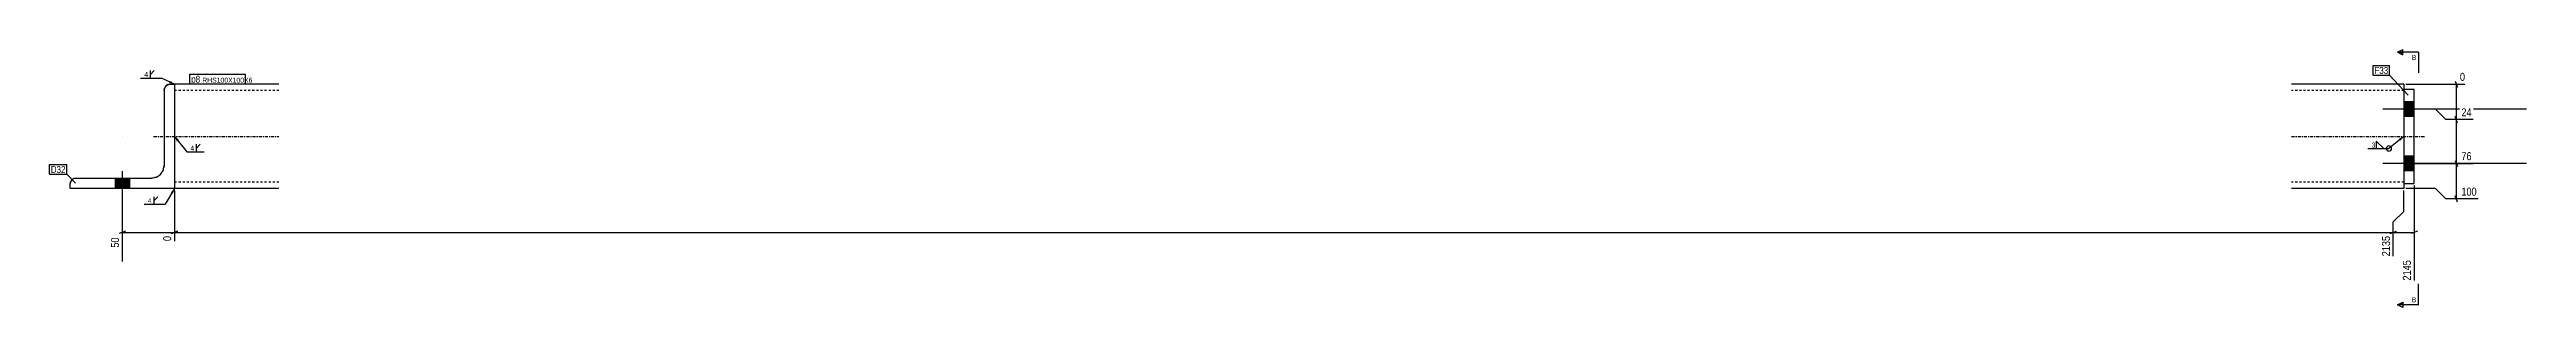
# Model space of a CAD drawing. Header units: millimetres. Extents: x 5 to 23246, y 2 to 763.
# Drawn here: x 5 to 2377, y 5 to 252 of the extents above; entities that cross this region are included whole.
import ezdxf

# ---------------------------------------------------------------- set-up
doc = ezdxf.new("R2010")
doc.units = ezdxf.units.MM
doc.linetypes.add('DXK_LINE_DOT2', pattern=[3.9198, 1.9599, -1.9599])
doc.linetypes.add('DXK_LINE_DOT3', pattern=[5.9187, 2.979, -0.9799, 0.9799, -0.9799])
for name, color, linetype in [('MÅLSÆTNING', 7, 'Continuous'), ('STÅL', 7, 'Continuous'), ('TEKST', 7, 'Continuous')]:
    doc.layers.add(name, color=color, linetype=linetype)
doc.styles.add('Arial', font='ARIAL.TTF', dxfattribs={"height": 0.2})
doc.styles.add('Arial Narrow', font='ARIALN.TTF', dxfattribs={"height": 0.2})

msp = doc.modelspace()

# ---------------------------------------------------------------- hatches: boundary and pattern name
at = {"layer": 'STÅL', "linetype": 'Continuous'}
for points in [[(2269.5, 187.7), (2269.5, 201.7), (2259.5, 201.7), (2259.5, 187.7)], [(2269.5, 135.7), (2269.5, 149.7), (2259.5, 149.7), (2259.5, 135.7)], [(81.5, 128.7), (67.5, 128.7), (67.5, 118.7), (81.5, 118.7)], [(81.5, 128.7), (67.5, 128.7), (67.5, 118.7), (81.5, 118.7)]]:
    msp.add_hatch(color=96, dxfattribs=at).paths.add_polyline_path(points)
at = {"layer": 'TEKST', "linetype": 'Continuous'}
for points in [[(120.5, 221.9), (124.5, 218.7), (119.4, 219.7)], [(2254.9, 166.5), (2259.5, 168.7), (2256.4, 164.6)], [(120.9, 115.1), (124.5, 118.7), (123, 113.8)]]:
    msp.add_hatch(color=3, dxfattribs=at).paths.add_polyline_path(points)

# ---------------------------------------------------------------- linework, layer by layer
at = {"layer": 'MÅLSÆTNING', "color": 7, "linetype": 'Continuous'}
for p, q in [((2261.5, 218.7), (2318.1, 218.7)), ((2308.7, 221.7), (2311.1, 215.7)), ((2309.9, 184.7), (2309.9, 218.7)), ((2289.9, 194.7), (2261.5, 194.7)), ((2289.9, 194.7), (2261.5, 194.7)), ((2299.9, 184.7), (2289.9, 194.7)), ((2299.9, 184.7), (2289.9, 194.7)), ((2325.9, 184.7), (2299.9, 184.7)), ((2325.9, 184.7), (2299.9, 184.7)), ((2311.1, 181.7), (2308.7, 187.7)), ((2311.1, 181.7), (2308.7, 187.7)), ((2309.9, 142.7), (2309.9, 184.7)), ((2261.5, 142.7), (2325.9, 142.7)), ((2261.5, 142.7), (2325.9, 142.7)), ((2308.7, 145.7), (2311.1, 139.7)), ((2308.7, 145.7), (2311.1, 139.7)), ((2309.9, 108.7), (2309.9, 142.7)), ((2289.9, 118.7), (2261.5, 118.7)), ((2269.5, 121.7), (2269.5, 30.6)), ((2299.9, 108.7), (2289.9, 118.7)), ((74.5, 116.7), (74.5, 60.6)), ((124.5, 116.7), (124.5, 68.4)), ((124.5, 116.7), (124.5, 68.4)), ((2249.5, 86.7), (2259.5, 96.7)), ((2249.5, 86.7), (2259.5, 96.7)), ((2259.5, 96.7), (2259.5, 116.7)), ((2259.5, 96.7), (2259.5, 116.7)), ((2330.8, 108.7), (2299.9, 108.7)), ((2311.1, 105.7), (2308.7, 111.7)), ((77.5, 77.9), (71.5, 75.5)), ((74.5, 76.7), (124.5, 76.7)), ((127.5, 77.9), (121.5, 75.5)), ((121.5, 75.5), (127.5, 77.9)), ((124.5, 76.7), (2249.5, 76.7)), ((2246.5, 75.5), (2252.5, 77.9)), ((2246.5, 75.5), (2252.5, 77.9)), ((2249.5, 53.8), (2249.5, 86.7)), ((2249.5, 76.7), (2269.5, 76.7)), ((2272.5, 77.9), (2266.5, 75.5))]:
    msp.add_line(p, q, dxfattribs=at)
at = {"layer": 'STÅL', "color": 2, "linetype": 'Continuous'}
for p, q in [((114.5, 212.7), (115, 215)), ((118.2, 218.2), (120.5, 218.7)), ((120.5, 218.7), (124.5, 218.7)), ((224.5, 218.7), (124.5, 218.7)), ((124.5, 218.7), (124.5, 118.7)), ((2259.5, 218.7), (2152, 218.7)), ((2259.5, 218.7), (2259.5, 118.7)), ((2269.5, 213.7), (2259.5, 213.7)), ((2269.5, 123.7), (2269.5, 213.7)), ((114.5, 212.7), (114.5, 140.7)), ((124.5, 206.7), (124.5, 130.7)), ((24.5, 122.7), (25, 125)), ((24.5, 118.7), (24.5, 122.7)), ((124.5, 118.7), (24.5, 118.7)), ((28.2, 128.2), (30.5, 128.7)), ((30.5, 128.7), (102.5, 128.7)), ((102.5, 128.7), (107.1, 129.6)), ((113.6, 136.1), (114.5, 140.7)), ((224.5, 118.7), (124.5, 118.7)), ((2259.5, 118.7), (2152, 118.7)), ((2259.5, 123.7), (2269.5, 123.7))]:
    msp.add_line(p, q, dxfattribs=at)
at = {"layer": 'STÅL', "color": 7, "linetype": 'DXK_LINE_DOT2'}
for p, q in [((115, 215), (114.5, 212.7)), ((120.5, 218.7), (118.2, 218.2)), ((124.5, 218.7), (124.5, 206.7)), ((2259.5, 213.7), (2259.5, 123.7)), ((224.5, 212.7), (124.5, 212.7)), ((2259.5, 212.7), (2152, 212.7)), ((25, 125), (24.5, 122.7)), ((30.5, 128.7), (28.2, 128.2)), ((107.1, 129.6), (102.5, 128.7)), ((114.5, 140.7), (113.6, 136.1)), ((124.5, 130.7), (124.5, 118.7)), ((224.5, 124.7), (124.5, 124.7)), ((2259.5, 124.7), (2152, 124.7))]:
    msp.add_line(p, q, dxfattribs=at)
at = {"layer": 'STÅL', "color": 96, "linetype": 'Continuous'}
for p, q in [((2377, 194.7), (2239.5, 194.7)), ((2269.5, 201.7), (2259.5, 201.7)), ((2269.5, 187.7), (2259.5, 187.7)), ((2377, 142.7), (2239.5, 142.7)), ((2269.5, 149.7), (2259.5, 149.7)), ((67.5, 128.7), (67.5, 118.7)), ((67.5, 128.7), (67.5, 118.7)), ((74.5, 135.3), (74.5, 48.7)), ((74.5, 135.3), (74.5, 48.7)), ((81.5, 128.7), (81.5, 118.7)), ((81.5, 128.7), (81.5, 118.7)), ((2269.5, 135.7), (2259.5, 135.7))]:
    msp.add_line(p, q, dxfattribs=at)
at = {"layer": 'STÅL', "color": 7, "linetype": 'DXK_LINE_DOT3'}
for p, q in [((74.5, 168.7), (74.5, 168.7)), ((104.5, 168.7), (224.5, 168.7)), ((2152, 168.7), (2279.5, 168.7))]:
    msp.add_line(p, q, dxfattribs=at)
at = {"layer": 'STÅL', "color": 2, "linetype": 'Continuous'}
for centre, radius, start, end in [((120.5, 212.7), 6, 112.5, 157.5), ((30.5, 122.7), 6, 112.5, 157.5), ((102.5, 140.7), 12, 292.5, 337.5)]:
    msp.add_arc(centre, radius, start, end, dxfattribs=at)
at = {"layer": 'STÅL', "color": 7, "linetype": 'DXK_LINE_DOT2'}
for centre, radius, start, end in [((120.5, 212.7), 6, 112.5, 157.5), ((30.5, 122.7), 6, 112.5, 157.5), ((102.5, 140.7), 12, 292.5, 337.5)]:
    msp.add_arc(centre, radius, start, end, dxfattribs=at)
at = {"layer": 'TEKST', "color": 3, "linetype": 'Continuous'}
for p, q in [((124.5, 218.7), (112, 224.5)), ((2259.5, 168.7), (2245.3, 157)), ((124.5, 118.7), (115.5, 103.7))]:
    msp.add_line(p, q, dxfattribs=at)
msp.add_arc((2245.3, 157), 2.5, 270, 90, dxfattribs=at)

# ---------------------------------------------------------------- wipeouts: each hides what was drawn before it
at = {"color": 0, "linetype": 'Continuous'}
for points in [[(2271.5, 241.9), (2271.5, 246.9), (2267.1, 246.9), (2267.1, 241.9)], [(2271.5, 9.8), (2271.5, 14.8), (2267.1, 14.8), (2267.1, 9.8)]]:
    msp.add_wipeout(points, dxfattribs=at).dxf.layer = 'TEKST'
at = {"color": 0}
msp.add_wipeout([(98.9, 225.1), (98.9, 230.9), (95.1, 230.9), (95.1, 225.1)], dxfattribs=at).dxf.layer = 'TEKST'

# ---------------------------------------------------------------- next in the draw order: hatches: boundary and pattern name
at = {"layer": 'TEKST', "linetype": 'Continuous'}
for points in [[(2258.5, 249.4), (2258.5, 246.9), (2253.5, 249.4)], [(2258.5, 9.8), (2258.5, 7.3), (2253.5, 7.3)]]:
    msp.add_hatch(color=30, dxfattribs=at).paths.add_polyline_path(points)

# ---------------------------------------------------------------- next in the draw order: linework, layer by layer
at = {"layer": 'TEKST', "color": 30, "linetype": 'Continuous'}
for p, q in [((2253.5, 249.4), (2258.5, 251.9)), ((2253.5, 249.4), (2258.5, 246.9)), ((2258.5, 246.9), (2258.5, 251.9)), ((2253.5, 7.3), (2258.5, 9.8)), ((2258.5, 4.8), (2253.5, 7.3)), ((2258.5, 9.8), (2258.5, 4.8))]:
    msp.add_line(p, q, dxfattribs=at)
at = {"layer": 'TEKST', "color": 7, "linetype": 'Continuous'}
for p, q in [((2273.5, 249.4), (2253.5, 249.4)), ((2273.5, 249.4), (2273.5, 229.4)), ((2273.5, 7.3), (2253.5, 7.3))]:
    msp.add_line(p, q, dxfattribs=at)
at = {"layer": 'TEKST', "color": 3, "linetype": 'Continuous'}
for p, q in [((92, 224.5), (112, 224.5)), ((101.4, 228.1), (101.4, 231.7)), ((101.4, 228.1), (105, 231.7)), ((101.4, 224.5), (101.4, 228.1))]:
    msp.add_line(p, q, dxfattribs=at)

# ---------------------------------------------------------------- next in the draw order: texts
at = {"layer": 'TEKST', "color": 3, "linetype": 'Continuous', "style": 'Arial'}
for p in [(2267.1, 241.9), (2267.1, 9.8)]:
    msp.add_text('B', height=4.78, dxfattribs=at).set_placement(p)
at = {"layer": 'TEKST', "color": 3, "style": 'Arial Narrow'}
msp.add_text('4', height=4.77, dxfattribs=at).set_placement((95.5, 225.5))

# ---------------------------------------------------------------- next in the draw order: wipeouts: each hides what was drawn before it
at = {"color": 0, "linetype": 'Continuous'}
for points in [[(2319.7, 220.3), (2319.7, 231.5), (2311.7, 231.5), (2311.7, 220.3)], [(2326.1, 186.3), (2326.1, 197.5), (2313.1, 197.5), (2313.1, 186.3)], [(2326.1, 144.3), (2326.1, 155.5), (2313.1, 155.5), (2313.1, 144.3)], [(2330.9, 110.3), (2330.9, 121.5), (2313.1, 121.5), (2313.1, 110.3)], [(72.9, 73.5), (61.7, 73.5), (61.7, 60.5), (72.9, 60.5)], [(122.9, 74.9), (111.7, 74.9), (111.7, 66.8), (122.9, 66.8)], [(2267.9, 51.7), (2256.7, 51.7), (2256.7, 29), (2267.9, 29)]]:
    msp.add_wipeout(points, dxfattribs=at).dxf.layer = 'MÅLSÆTNING'
at = {"color": 0}
for points in [[(149, 220.1), (149, 227.1), (140.5, 227.1), (140.5, 220.1)], [(143.2, 154.5), (143.2, 160.3), (139.3, 160.3), (139.3, 154.5)], [(2232.2, 157.6), (2232.2, 163.4), (2228.3, 163.4), (2228.3, 157.6)], [(20.1, 133.6), (20.1, 140.6), (6, 140.6), (6, 133.6)], [(102.4, 104.3), (102.4, 110.1), (98.6, 110.1), (98.6, 104.3)]]:
    msp.add_wipeout(points, dxfattribs=at).dxf.layer = 'TEKST'

# ---------------------------------------------------------------- next in the draw order: hatches: boundary and pattern name
at = {"layer": 'TEKST', "linetype": 'Continuous'}
msp.add_hatch(color=3, dxfattribs=at).paths.add_polyline_path([(126.6, 164), (124.5, 168.7), (128.6, 165.6)])

# ---------------------------------------------------------------- next in the draw order: linework, layer by layer
at = {"layer": 'MÅLSÆTNING', "color": 7, "linetype": 'Continuous'}
msp.add_line((2249.5, 53.8), (2249.5, 86.7), dxfattribs=at)
at = {"layer": 'TEKST', "color": 3, "linetype": 'Continuous'}
for p, q in [((124.5, 168.7), (136.2, 153.9)), ((136.2, 153.9), (152.8, 153.9)), ((145.6, 157.5), (145.6, 161.1)), ((145.6, 157.5), (149.2, 161.1)), ((145.6, 153.9), (145.6, 157.5)), ((2225.2, 157), (2245.3, 157)), ((2240.3, 157), (2233.2, 164.1)), ((2233.2, 164.1), (2233.2, 157)), ((2233.2, 157), (2240.3, 157)), ((95.5, 103.7), (115.5, 103.7)), ((104.9, 107.2), (104.9, 110.8)), ((104.9, 107.2), (108.4, 110.8)), ((104.9, 103.7), (104.9, 107.2))]:
    msp.add_line(p, q, dxfattribs=at)
at = {"layer": 'TEKST', "color": 7, "linetype": 'Continuous'}
msp.add_line((2273.5, 7.3), (2273.5, 27.3), dxfattribs=at)
at = {"layer": 'TEKST', "color": 3, "linetype": 'Continuous'}
msp.add_arc((2245.3, 157), 2.5, 90, 270, dxfattribs=at)

# ---------------------------------------------------------------- next in the draw order: texts
at = {"layer": 'MÅLSÆTNING', "color": 3, "linetype": 'Continuous', "style": 'Arial Narrow'}
for s, p in [('0', (2313.3, 221.9)), ('24', (2314.7, 187.9)), ('76', (2314.7, 145.9)), ('100', (2314.7, 111.9))]:
    msp.add_text(s, height=7.64, dxfattribs=at).set_placement(p)
for s, p in [('50', (71.3, 62.1)), ('0', (121.3, 68.4)), ('2145', (2266.3, 30.6))]:
    msp.add_text(s, height=7.64, rotation=90.0002, dxfattribs=at).set_placement(p)
at = {"layer": 'TEKST', "color": 3, "style": 'Arial Narrow'}
for s, p in [('4', (139.7, 154.9)), ('3', (2228.7, 158)), ('4', (99, 104.7))]:
    msp.add_text(s, height=4.77, dxfattribs=at).set_placement(p)

# ---------------------------------------------------------------- next in the draw order: wipeouts: each hides what was drawn before it
at = {"color": 0}
for points in [[(149, 220.1), (149, 227.1), (140.5, 227.1), (140.5, 220.1)], [(2244.6, 228.5), (2244.6, 235.5), (2231.4, 235.5), (2231.4, 228.5)], [(20.1, 133.6), (20.1, 140.6), (6, 140.6), (6, 133.6)]]:
    msp.add_wipeout(points, dxfattribs=at).dxf.layer = 'TEKST'

# ---------------------------------------------------------------- next in the draw order: linework, layer by layer
at = {"layer": 'TEKST', "color": 7, "linetype": 'Continuous'}
for p, q in [((4.8, 141.8), (21.3, 141.8)), ((4.8, 132.4), (4.8, 141.8)), ((4.8, 132.4), (21.3, 132.4)), ((21.3, 132.4), (21.3, 141.8)), ((29.8, 123.9), (21.3, 132.4))]:
    msp.add_line(p, q, dxfattribs=at)

# ---------------------------------------------------------------- next in the draw order: texts
at = {"layer": 'TEKST', "color": 3, "style": 'Arial Narrow'}
msp.add_text('D32', height=6.68, dxfattribs=at).set_placement((6, 133.6))

# ---------------------------------------------------------------- next in the draw order: wipeouts: each hides what was drawn before it
at = {"color": 0, "linetype": 'Continuous'}
msp.add_wipeout([(2247.9, 74.9), (2236.7, 74.9), (2236.7, 52.2), (2247.9, 52.2)], dxfattribs=at).dxf.layer = 'MÅLSÆTNING'
at = {"color": 0}
for points in [[(191.3, 220.1), (191.3, 225.1), (151.1, 225.1), (151.1, 220.1)], [(2244.6, 228.5), (2244.6, 235.5), (2231.4, 235.5), (2231.4, 228.5)]]:
    msp.add_wipeout(points, dxfattribs=at).dxf.layer = 'TEKST'

# ---------------------------------------------------------------- next in the draw order: linework, layer by layer
at = {"layer": 'TEKST', "color": 7, "linetype": 'Continuous'}
for p, q in [((2230.2, 236.7), (2245.8, 236.7)), ((2230.2, 227.3), (2230.2, 236.7)), ((2230.2, 227.3), (2245.8, 227.3)), ((2245.8, 227.3), (2245.8, 236.7)), ((2263.6, 208), (2245.8, 227.3))]:
    msp.add_line(p, q, dxfattribs=at)

# ---------------------------------------------------------------- next in the draw order: texts
at = {"layer": 'MÅLSÆTNING', "color": 3, "linetype": 'Continuous', "style": 'Arial Narrow'}
msp.add_text('2135', height=7.64, rotation=90.0002, dxfattribs=at).set_placement((2246.3, 53.8))
at = {"layer": 'TEKST', "color": 3, "style": 'Arial Narrow'}
msp.add_text('F33', height=6.68, dxfattribs=at).set_placement((2231.4, 228.5))

# ---------------------------------------------------------------- next in the draw order: wipeouts: each hides what was drawn before it
at = {"color": 0}
msp.add_wipeout([(191.3, 220.1), (191.3, 225.1), (151.1, 225.1), (151.1, 220.1)], dxfattribs=at).dxf.layer = 'TEKST'

# ---------------------------------------------------------------- next in the draw order: linework, layer by layer
at = {"layer": 'TEKST', "color": 7, "linetype": 'Continuous'}
for p, q in [((139.3, 228.3), (192.5, 228.3)), ((139.3, 218.9), (139.3, 228.3)), ((139.3, 218.9), (192.5, 218.9)), ((192.5, 218.9), (192.5, 228.3))]:
    msp.add_line(p, q, dxfattribs=at)

# ---------------------------------------------------------------- next in the draw order: texts
at = {"layer": 'TEKST', "color": 3, "style": 'Arial Narrow'}
for s, height, p in [('p8', 6.68, (140.5, 220.1)), ('RHS100X100X6', 4.772, (151.1, 220.1))]:
    msp.add_text(s, height=height, dxfattribs=at).set_placement(p)

doc.saveas('drawing.dxf')
